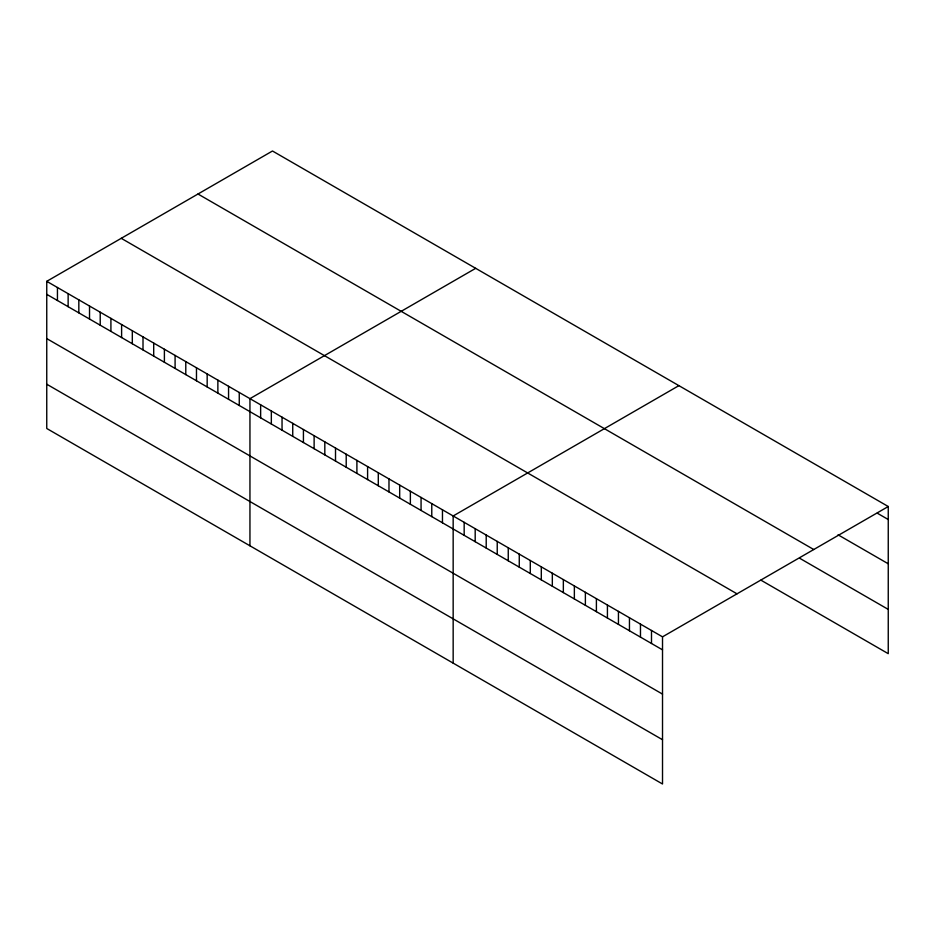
<?xml version="1.0" encoding="UTF-8"?>
<svg xmlns="http://www.w3.org/2000/svg" width="935" height="935" viewBox="0 0 935 935"><rect width="100%" height="100%" fill="white"/><g stroke="black" fill="none" stroke-linecap="round" stroke-linejoin="round"><path stroke-width="1.4" d="M46.75 281.33L662.518 636.84L662.518 783.997L46.75 428.487L46.75 281.33L272.482 151.002L888.25 506.513L888.25 653.67L760.915 580.156M475.681 268.322L249.949 398.649L249.949 545.806M678.892 385.641L453.159 515.968L453.159 663.125M662.518 636.84L888.25 506.513M877.229 513.151L888.25 519.521M838.052 534.808L888.25 563.782M197.986 194.012L813.754 549.523M800.103 558.499L888.25 609.398M121.246 238.32L737.014 593.83M46.75 294.338L662.518 649.848M46.75 338.599L662.518 694.109M46.75 384.215L662.518 739.725M651.496 630.482L651.496 643.479M640.475 624.112L640.475 637.121M629.454 617.754L629.454 630.763M618.444 611.396L618.444 624.393M607.423 605.027L607.423 618.035M596.401 598.669L596.401 611.677M585.38 592.311L585.38 605.307M574.359 585.941L574.359 598.949M563.349 579.583L563.349 592.591M552.328 573.225L552.328 586.222M541.307 566.867L541.307 579.864M530.285 560.497L530.285 573.506M519.264 554.139L519.264 567.136M508.254 547.781L508.254 560.778M497.233 541.412L497.233 554.42M486.212 535.054L486.212 548.05M475.19 528.696L475.19 541.692M464.169 522.326L464.169 535.334M442.465 509.797L442.465 522.794M431.771 503.614L431.771 516.623M421.066 497.443L421.066 510.44M410.371 491.272L410.371 504.269M399.677 485.09L399.677 498.098M388.983 478.919L388.983 491.927M378.289 472.748L378.289 485.744M367.595 466.565L367.595 479.573M356.901 460.394L356.901 473.402M346.207 454.223L346.207 467.219M335.513 448.052L335.513 461.048M324.819 441.869L324.819 454.877M314.125 435.698L314.125 448.695M303.431 429.527L303.431 442.524M292.737 423.345L292.737 436.353M282.043 417.174L282.043 430.17M271.337 411.003L271.337 423.999M260.643 404.82L260.643 417.828M239.255 392.478L239.255 405.474M228.561 386.295L228.561 399.303M217.867 380.124L217.867 393.132M207.173 373.953L207.173 386.95M196.479 367.782L196.479 380.779M185.785 361.6L185.785 374.608M175.09 355.429L175.09 368.425M164.396 349.258L164.396 362.254M153.702 343.075L153.702 356.083M143.008 336.904L143.008 349.9M132.314 330.733L132.314 343.729M121.608 324.55L121.608 337.558M110.914 318.379L110.914 331.376M100.22 312.208L100.22 325.205M89.526 306.025L89.526 319.034M78.832 299.854L78.832 312.863M68.138 293.683L68.138 306.68M57.444 287.501L57.444 300.509"/></g></svg>
